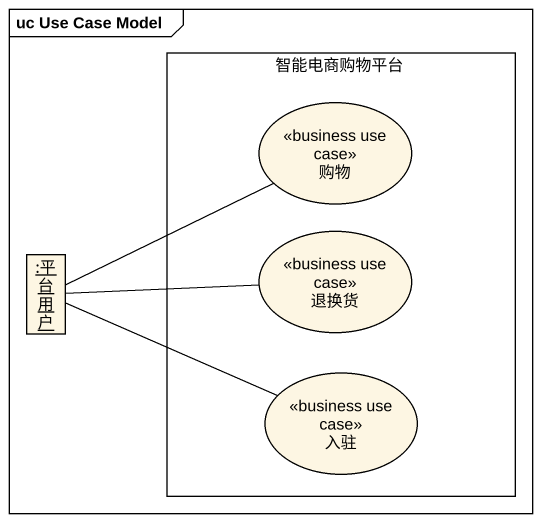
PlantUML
@startuml
mainframe uc Use Case Model
allowmixing
hide circle
hide empty members
rectangle 智能电商购物平台 {
  usecase 购物 <<business use case>>
  usecase 退换货 <<business use case>>
  usecase 入驻 <<business use case>>
}
object ":平台用户" as 平台用户
购物 -left- 平台用户
退换货 -left- 平台用户
入驻 -left- 平台用户
@enduml
